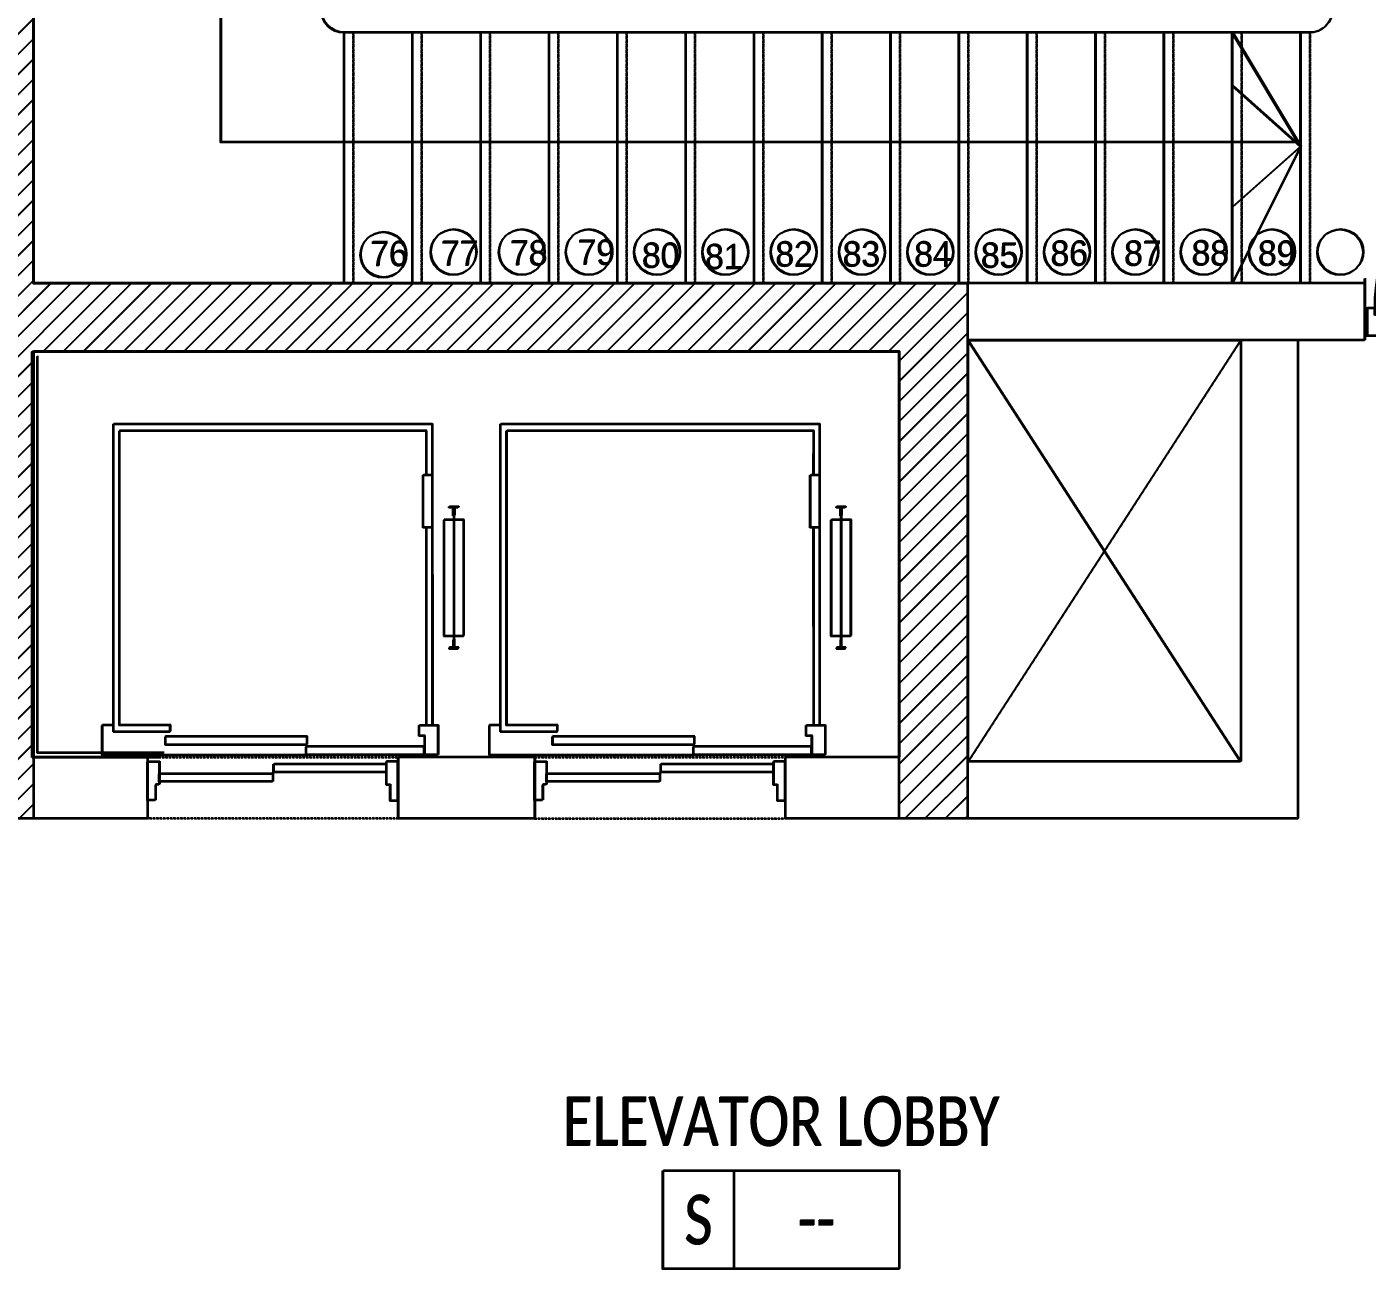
# Model space of a CAD drawing. Header units: inches. Extents: x 4821 to 127877, y 58012 to 433683.
# Drawn here: x 29976 to 35861, y 82375 to 87827 of the extents above; entities that cross this region are included whole.
import ezdxf
from ezdxf.enums import TextEntityAlignment as Align

# ---------------------------------------------------------------- set-up
doc = ezdxf.new("R2010")
doc.units = ezdxf.units.IN
doc.header["$MEASUREMENT"] = 0
for name, pattern in [('ducT FIRST$0$New Plans (8)$0$HIDDEN', [0.375, 0.25, -0.125]), ('HIDDEN', [9.525, 6.35, -3.175]), ('New Plans (8)$0$HIDDEN', [0.375, 0.25, -0.125])]:
    doc.linetypes.add(name, pattern=pattern)
for name, color, linetype in [('A-ANNO-ROOM', 130, 'Continuous'), ('A-DETL', 1, 'Continuous'), ('A-DOOR', 170, 'Continuous'), ('A-FURN-FIXD', 10, 'Continuous'), ('A-HND', 40, 'Continuous'), ('A-LIN-10', 8, 'Continuous'), ('A-LIN-20', 20, 'Continuous'), ('A-STP', 11, 'Continuous'), ('A-STP-HID', 191, 'HIDDEN'), ('A-TXT-25', 1, 'Continuous'), ('A-WAL-CMU', 7, 'Continuous'), ('COL FISRT$0$COL GROUND$0$Cloums$0$A-COL-HAT', 8, 'Continuous'), ('COL FISRT$0$COL GROUND$0$Cloums$0$A-COL-RFC', 210, 'Continuous'), ('ducT FIRST$0$A-WAL-CMU', 7, 'Continuous'), ('ducT FIRST$0$New Plans (8)$0$A-FLOR-OVHD', 8, 'ducT FIRST$0$New Plans (8)$0$HIDDEN'), ('New Plans (8)$0$A-FLOR-OVHD', 8, 'New Plans (8)$0$HIDDEN')]:
    doc.layers.add(name, color=color, linetype=linetype)
doc.styles.add('T25-25', font='calibri.ttf', dxfattribs={"width": 0.8, "height": 62.5})
doc.styles.add('Xarab', font='xarab.shx')

# ---------------------------------------------------------------- blocks, each defined once
blk = doc.blocks.new('A$C6547055E')
for p, q in [((-547.5, 490.7), (-557.5, 490.7)), ((-547.5, 370.7), (-547.5, 490.7)), ((-547.5, 490.7), (-492.5, 490.7)), ((-492.5, 490.7), (-492.5, 399.3)), ((377.5, 490.7), (377.5, 399.3)), ((432.5, 490.7), (377.5, 490.7)), ((432.5, 370.7), (432.5, 490.7)), ((442.5, 490.7), (432.5, 490.7)), ((-547.5, 370.7), (-557.5, 370.7)), ((-514.5, 370.7), (-547.5, 370.7)), ((-514.5, 399.3), (-514.5, 370.7)), ((-492.5, 399.3), (-514.5, 399.3)), ((-514.5, 370.7), (-470.5, 370.7)), ((-514.5, 370.7), (-514.5, -543.3)), ((-470.5, 370.7), (-470.5, -543.3)), ((377.5, 399.3), (399.5, 399.3)), ((399.5, 399.3), (399.5, 370.7)), ((399.5, 370.7), (432.5, 370.7)), ((442.5, 370.7), (432.5, 370.7)), ((-514.5, 282.7), (-470.5, 282.7)), ((-514.5, -428.9), (-470.5, -428.9)), ((-514.5, -543.3), (-470.5, -543.3))]:
    blk.add_line(p, q)
blk.add_arc((-514.5, 370.7), 914, 270, 0)
blk = doc.blocks.new('dxvcbvb')
at = {"layer": 'A-FURN-FIXD'}
for p, q in [((441660.4, -317422), (440260.4, -317422.3)), ((440260.4, -317422.3), (440260.4, -318744.5)), ((441660.4, -318772), (441660.4, -317422)), ((440285.4, -317452.3), (441635.4, -317452)), ((440285.7, -317646.3), (440285.4, -317452.3)), ((441635.4, -317452), (441635.4, -318744.2)), ((440300.4, -317646.3), (440260.7, -317646.3)), ((440300.5, -317876.3), (440300.4, -317646.3)), ((440145.8, -317784.6), (440145.8, -317789.4)), ((440185.8, -317784.6), (440145.8, -317784.6)), ((440145.8, -317789.4), (440163.4, -317789.4)), ((440163.4, -317789.4), (440163.4, -317824.2)), ((440165.8, -317784.6), (440166, -318408.2)), ((440168.2, -317789.4), (440185.8, -317789.4)), ((440168.2, -317824.2), (440168.2, -317789.4)), ((440185.8, -317789.4), (440185.8, -317784.6)), ((440122, -318352.6), (440121.8, -317843.6)), ((440121.8, -317843.6), (440209.8, -317843.6)), ((440163.4, -317824.2), (440168.2, -317824.2)), ((440209.8, -317843.6), (440210, -318352.6)), ((440260.7, -317876.3), (440300.5, -317876.3)), ((440285.4, -318744.5), (440285.7, -317876.3)), ((440210, -318352.6), (440122, -318352.6)), ((440163.6, -318368.6), (440168.4, -318368.6)), ((440163.6, -318403.4), (440163.6, -318368.6)), ((440168.4, -318368.6), (440168.4, -318403.4)), ((440146, -318403.4), (440163.6, -318403.4)), ((440146, -318408.2), (440146, -318403.4)), ((440186, -318408.2), (440146, -318408.2)), ((440168.4, -318403.4), (440186, -318403.4)), ((440186, -318403.4), (440186, -318408.2)), ((440235.4, -318744.5), (440235.4, -318874.5)), ((440318.4, -318744.5), (440235.4, -318744.5)), ((440293.4, -318790.5), (440318.4, -318790.5)), ((440293.4, -318874.5), (440293.4, -318790.5)), ((440318.4, -318790.5), (440318.4, -318744.5)), ((440809.4, -318793.5), (441433.4, -318793.4)), ((440809.4, -318829.5), (440809.4, -318793.5)), ((441410.4, -318744.2), (441635.4, -318744.2)), ((441410.4, -318772.1), (441410.4, -318744.2)), ((441660.4, -318772), (441410.4, -318772.1)), ((441433.4, -318793.4), (441433.4, -318829.4)), ((441660.4, -318744.2), (441710.4, -318744.2)), ((441710.4, -318744.2), (441710.4, -318874.2)), ((440295.4, -318838.5), (440815.4, -318838.4)), ((440295.4, -318874.5), (440295.4, -318838.5)), ((441433.4, -318829.4), (440809.4, -318829.5)), ((440815.4, -318838.4), (440815.4, -318874.4)), ((440235.4, -318874.5), (440293.4, -318874.5)), ((440295.4, -318874.5), (440815.4, -318874.4)), ((440410.9, -318904.5), (440462.9, -318904.5)), ((440410.9, -319074.5), (440410.9, -318904.5)), ((440462.9, -318904.5), (440462.9, -319004.5)), ((441710.4, -318874.2), (440815.4, -318874.4)), ((441510.9, -318904.2), (441458.9, -318904.2)), ((441458.9, -318904.2), (441458.9, -319004.2)), ((441510.9, -319074.2), (441510.9, -318904.2)), ((440956.9, -318914.4), (440462.9, -318914.5)), ((440462.9, -318950.5), (440956.9, -318950.4)), ((440956.9, -318950.4), (440956.9, -318914.4)), ((441458.9, -318955.8), (440960.9, -318955.9)), ((440960.9, -318955.9), (440960.9, -318991.9)), ((441458.9, -318991.8), (441458.9, -318955.8)), ((440445.9, -319004.5), (440445.9, -319074.5)), ((440462.9, -319004.5), (440445.9, -319004.5)), ((440960.9, -318991.9), (441458.9, -318991.8)), ((441458.9, -319004.2), (441475.9, -319004.2)), ((441475.9, -319004.2), (441475.9, -319074.2)), ((440445.9, -319074.5), (440410.9, -319074.5)), ((441475.9, -319074.2), (441510.9, -319074.2))]:
    blk.add_line(p, q, dxfattribs=at)
blk = doc.blocks.new('COL FISRT')
at = {"layer": 'COL FISRT$0$COL GROUND$0$Cloums$0$A-COL-HAT'}
h = blk.add_hatch(dxfattribs=at)
h.set_pattern_fill('ANSI31', color=256, scale=500)
h.set_pattern_definition([(45, (1133291.507, -1550303.88), (-44.19417, 44.19417), [])])
h.paths.add_polyline_path([(1146277.9, -1522172), (1146277.9, -1520122), (1142477.9, -1520122), (1142477.9, -1522172), (1142177.9, -1522172), (1142177.9, -1522165.9), (1142180, -1517122), (1149727.9, -1517122), (1149727.9, -1520072), (1149427.9, -1520072), (1149427.9, -1517422), (1142480.1, -1517422), (1142477.9, -1519822), (1146577.9, -1519822), (1146577.9, -1522172)])
at = {"layer": 'COL FISRT$0$COL GROUND$0$Cloums$0$A-COL-RFC', "linetype": 'Continuous', "elevation": 0}
blk.add_lwpolyline([(1142177.9, -1522172), (1142177.9, -1517122.1), (1142471.9, -1517122), (1149727.9, -1517122), (1149727.9, -1520072), (1149427.9, -1520072), (1149427.9, -1517422), (1142477.9, -1517422), (1142477.9, -1519822), (1146577.9, -1519822), (1146577.9, -1522172), (1146277.9, -1522172), (1146277.9, -1520122), (1142477.9, -1520122), (1142477.9, -1522172), (1142177.9, -1522172)], dxfattribs=at)
blk = doc.blocks.new('duct gr')
at = {"layer": 'ducT FIRST$0$A-WAL-CMU'}
blk.add_lwpolyline([(1147802.2, -1617130.6), (1146604.8, -1617130.6), (1146604.8, -1615280.6), (1147802.2, -1615280.6)], close=True, dxfattribs=at)
blk.add_lwpolyline([(1148052.2, -1615283), (1148052.2, -1617380.6), (1146604.8, -1617380.6)], dxfattribs=at)
at = {"layer": 'ducT FIRST$0$New Plans (8)$0$A-FLOR-OVHD'}
for p, q in [((1147802.2, -1615280.6), (1146604.8, -1617130.6)), ((1147802.2, -1617130.6), (1146604.8, -1615280.6))]:
    blk.add_line(p, q, dxfattribs=at)
blk = doc.blocks.new('*U9')
blk.add_lwpolyline([(-600, 250), (600, 250), (600, -250), (-600, -250)], close=True)
blk.add_lwpolyline([(-240, 250), (-240, -250)])
at = {"style": 'T25-25', "width": 0.8}
for tag, p in [('Room_Name', (0, 500)), ('FLOOR-LEVEL', (-420, 0)), ('ROOM_ID', (180, 0))]:
    blk.add_attdef(tag, text='', height=250, dxfattribs=at).set_placement(p, align=Align.MIDDLE_CENTER)

msp = doc.modelspace()

# ---------------------------------------------------------------- linework, layer by layer
at = {"elevation": 0}
for points in [[(30004.3, 86701), (30004.3, 89100.9)], [(30007.7, 86703.9), (30007.7, 89103.9)]]:
    msp.add_lwpolyline(points, dxfattribs=at)
at = {"layer": 'A-DETL'}
for points in [[(32387.4, 88520.9), (30825.7, 88520.9), (30825.7, 87320.9), (35567.6, 87320.9)], [(32390.8, 88523.9), (30829.1, 88523.9), (30829.1, 87323.9), (35571, 87323.9)]]:
    msp.add_lwpolyline(points, dxfattribs=at)
at = {"layer": 'A-DETL', "elevation": 0}
for points in [[(35267.6, 87800.9), (35567.6, 87300.9), (35267.6, 86700.9)], [(35271, 87803.9), (35571, 87303.9), (35271, 86703.9)], [(35271, 87571), (35571, 87303.9), (35271, 87036.8)], [(35267.6, 87568), (35567.6, 87300.9), (35267.6, 87033.8)]]:
    msp.add_lwpolyline(points, dxfattribs=at)
at = {"layer": 'A-HND', "ltscale": 0.2, "elevation": 0}
for points in [[(32582, 88000.9), (35607.6, 88000.9, -1), (35607.6, 87800.9), (31367.6, 87800.9, -1), (31367.6, 88000.9), (32541.2, 88000.9)], [(32585.4, 88003.9), (35611, 88003.9, -1), (35611, 87803.9), (31371, 87803.9, -1), (31371, 88003.9), (32544.6, 88003.9)]]:
    msp.add_lwpolyline(points, format="xyb", dxfattribs=at)
at = {"layer": 'A-LIN-10'}
for p, q in [((30020.2, 86380.9, 0), (30020.2, 84640.9)), ((30023.6, 86383.9, 0), (30023.6, 84643.9)), ((30020.2, 84640.9), (30575.7, 84640.9, 0)), ((30023.6, 84643.9), (30579.1, 84643.9, 0))]:
    msp.add_line(p, q, dxfattribs=at)
at = {"layer": 'A-LIN-20', "color": 1}
for centre in [(31540.2, 86825.9, 0), (31543.6, 86828.9, 0), (31848.4, 86837.6, 0), (31851.8, 86840.5, 0), (32147.8, 86837.6, 0), (32151.2, 86840.5, 0), (32441.6, 86837.6, 0), (32445, 86840.5, 0), (32741.6, 86837.6, 0), (32745, 86840.5, 0), (33041.6, 86837.6, 0), (33045, 86840.5, 0), (33341.6, 86837.6, 0), (33345, 86840.5, 0), (33641.6, 86837.6, 0), (33645, 86840.5, 0), (33941.6, 86837.6, 0), (33945, 86840.5, 0), (34241.6, 86837.6, 0), (34245, 86840.5, 0), (34541.6, 86837.6, 0), (34545, 86840.5, 0), (34841.6, 86837.6, 0), (34845, 86840.5, 0), (35141.6, 86837.6, 0), (35145, 86840.5, 0), (35441.6, 86837.6, 0), (35445, 86840.5, 0), (35741.6, 86837.6, 0), (35745, 86840.5, 0)]:
    msp.add_circle(centre, 100, dxfattribs=at)
at = {"layer": 'A-STP', "ltscale": 0.2}
for p, q in [((31367.6, 86700.9, 0), (31367.6, 87800.9, 0)), ((31371, 86703.9, 0), (31371, 87803.9, 0)), ((31667.6, 86700.9, 0), (31667.6, 87800.9, 0)), ((31671, 86703.9, 0), (31671, 87803.9, 0)), ((31967.6, 86700.9, 0), (31967.6, 87800.9, 0)), ((31971, 86703.9, 0), (31971, 87803.9, 0)), ((32267.6, 86700.9, 0), (32267.6, 87800.9, 0)), ((32271, 86703.9, 0), (32271, 87803.9, 0)), ((32567.6, 86700.9, 0), (32567.6, 87800.9, 0)), ((32571, 86703.9, 0), (32571, 87803.9, 0)), ((32867.6, 86700.9, 0), (32867.6, 87800.9, 0)), ((32871, 86703.9, 0), (32871, 87803.9, 0)), ((33167.6, 86700.9, 0), (33167.6, 87800.9, 0)), ((33171, 86703.9, 0), (33171, 87803.9, 0)), ((33467.6, 86700.9, 0), (33467.6, 87800.9, 0)), ((33471, 86703.9, 0), (33471, 87803.9, 0)), ((33767.6, 86700.9, 0), (33767.6, 87800.9, 0)), ((33771, 86703.9, 0), (33771, 87803.9, 0)), ((34067.6, 86700.9, 0), (34067.6, 87800.9, 0)), ((34071, 86703.9, 0), (34071, 87803.9, 0)), ((34367.6, 86700.9, 0), (34367.6, 87800.9, 0)), ((34371, 86703.9, 0), (34371, 87803.9, 0)), ((34667.6, 86700.9, 0), (34667.6, 87800.9, 0)), ((34671, 86703.9, 0), (34671, 87803.9, 0)), ((34967.6, 86700.9, 0), (34967.6, 87800.9, 0)), ((34971, 86703.9, 0), (34971, 87803.9, 0)), ((35267.6, 86700.9, 0), (35267.6, 87800.9, 0)), ((35271, 86703.9, 0), (35271, 87803.9, 0)), ((35567.6, 86700.9, 0), (35567.6, 87800.9, 0)), ((35571, 86703.9, 0), (35571, 87803.9, 0))]:
    msp.add_line(p, q, dxfattribs=at)
at = {"layer": 'A-STP-HID', "ltscale": 0.2}
for p, q in [((31407.6, 87800.9, 0), (31407.6, 86700.9, 0)), ((31411, 87803.9, 0), (31411, 86703.9, 0)), ((31707.6, 87800.9, 0), (31707.6, 86700.9, 0)), ((31711, 87803.9, 0), (31711, 86703.9, 0)), ((32007.6, 87800.9, 0), (32007.6, 86700.9, 0)), ((32011, 87803.9, 0), (32011, 86703.9, 0)), ((32307.6, 87800.9, 0), (32307.6, 86700.9, 0)), ((32311, 87803.9, 0), (32311, 86703.9, 0)), ((32607.6, 87800.9, 0), (32607.6, 86700.9, 0)), ((32611, 87803.9, 0), (32611, 86703.9, 0)), ((32907.6, 87800.9, 0), (32907.6, 86700.9, 0)), ((32911, 87803.9, 0), (32911, 86703.9, 0)), ((33207.6, 87800.9, 0), (33207.6, 86700.9, 0)), ((33211, 87803.9, 0), (33211, 86703.9, 0)), ((33507.6, 87800.9, 0), (33507.6, 86700.9, 0)), ((33511, 87803.9, 0), (33511, 86703.9, 0)), ((33807.6, 87800.9, 0), (33807.6, 86700.9, 0)), ((33811, 87803.9, 0), (33811, 86703.9, 0)), ((34107.6, 87800.9, 0), (34107.6, 86700.9, 0)), ((34111, 87803.9, 0), (34111, 86703.9, 0)), ((34407.6, 87800.9, 0), (34407.6, 86700.9, 0)), ((34411, 87803.9, 0), (34411, 86703.9, 0)), ((34707.6, 87800.9, 0), (34707.6, 86700.9, 0)), ((34711, 87803.9, 0), (34711, 86703.9, 0)), ((35007.6, 87800.9, 0), (35007.6, 86700.9, 0)), ((35011, 87803.9, 0), (35011, 86703.9, 0)), ((35307.6, 87800.9, 0), (35307.6, 86700.9, 0)), ((35311, 87803.9, 0), (35311, 86703.9, 0)), ((35607.6, 87800.9, 0), (35607.6, 86700.9, 0)), ((35611, 87803.9, 0), (35611, 86703.9, 0))]:
    msp.add_line(p, q, dxfattribs=at)
at = {"layer": 'A-WAL-CMU'}
for p, q in [((35849.8, 86470.9), (35849.8, 86720.9)), ((35849.8, 86470.9, 0), (35849.8, 86720.9, 0)), ((35849.8, 86450.9, 0), (35849.8, 86700.9, 0)), ((35849.8, 86450.9, 0), (35849.8, 86700.9, 0)), ((35853.2, 86473.9), (35853.2, 86723.9)), ((35853.2, 86473.9, 0), (35853.2, 86723.9, 0)), ((35853.2, 86453.9, 0), (35853.2, 86703.9, 0)), ((35853.2, 86453.9, 0), (35853.2, 86703.9, 0)), ((34104.3, 86470.9), (34104.3, 84350.9)), ((34104.3, 86470.9, 0), (34104.3, 84350.9, 0)), ((34107.7, 86473.9), (34107.7, 84353.9)), ((34107.7, 86473.9, 0), (34107.7, 84353.9, 0)), ((30504.3, 84620.9), (29998.9, 84620.9)), ((30504.3, 84620.9, 0), (29998.9, 84620.9, 0)), ((30000.2, 84620.9), (30555.7, 84620.9)), ((30000.2, 84620.9, 0), (30555.7, 84620.9, 0)), ((30507.7, 84623.9), (30002.3, 84623.9)), ((30507.7, 84623.9, 0), (30002.3, 84623.9, 0)), ((30003.6, 84623.9), (30559.1, 84623.9)), ((30003.6, 84623.9, 0), (30559.1, 84623.9, 0)), ((30504.3, 84620.9), (30504.3, 84350.9)), ((30504.3, 84620.9, 0), (30504.3, 84350.9, 0)), ((30507.7, 84623.9), (30507.7, 84353.9)), ((30507.7, 84623.9, 0), (30507.7, 84353.9, 0)), ((32204.3, 84620.9), (31604.3, 84620.9)), ((31604.3, 84620.9), (31604.3, 84350.9)), ((32204.3, 84620.9, 0), (31604.3, 84620.9, 0)), ((31604.3, 84620.9, 0), (31604.3, 84350.9, 0)), ((32207.7, 84623.9), (31607.7, 84623.9)), ((31607.7, 84623.9), (31607.7, 84353.9)), ((32207.7, 84623.9, 0), (31607.7, 84623.9, 0)), ((31607.7, 84623.9, 0), (31607.7, 84353.9, 0)), ((32204.3, 84620.9), (32204.3, 84350.9)), ((32204.3, 84620.9, 0), (32204.3, 84350.9, 0)), ((32207.7, 84623.9), (32207.7, 84353.9)), ((32207.7, 84623.9, 0), (32207.7, 84353.9, 0)), ((33804.3, 84620.9), (33304.3, 84620.9)), ((33304.3, 84620.9), (33304.3, 84350.9)), ((33804.3, 84620.9, 0), (33304.3, 84620.9, 0)), ((33304.3, 84620.9, 0), (33304.3, 84350.9, 0)), ((33807.7, 84623.9), (33307.7, 84623.9)), ((33307.7, 84623.9), (33307.7, 84353.9)), ((33807.7, 84623.9, 0), (33307.7, 84623.9, 0)), ((33307.7, 84623.9, 0), (33307.7, 84353.9, 0)), ((30504.3, 84350.9), (29948.8, 84350.9)), ((30504.3, 84350.9, 0), (29948.8, 84350.9, 0)), ((30507.7, 84353.9), (29952.2, 84353.9)), ((30507.7, 84353.9, 0), (29952.2, 84353.9, 0)), ((32204.3, 84350.9), (31604.3, 84350.9)), ((32204.3, 84350.9, 0), (31604.3, 84350.9, 0)), ((32207.7, 84353.9), (31607.7, 84353.9)), ((32207.7, 84353.9, 0), (31607.7, 84353.9, 0)), ((34104.3, 84350.9), (33304.3, 84350.9)), ((34104.3, 84350.9, 0), (33304.3, 84350.9, 0)), ((34107.7, 84353.9), (33307.7, 84353.9)), ((34107.7, 84353.9, 0), (33307.7, 84353.9, 0))]:
    msp.add_line(p, q, dxfattribs=at)
at = {"layer": 'A-WAL-CMU', "elevation": 0}
for points in [[(35849.8, 86701), (30004.3, 86701)], [(35853.2, 86703.9), (30007.7, 86703.9)], [(35853.2, 86453.9), (34107.7, 86453.9)], [(35849.8, 86451), (34104.3, 86451)]]:
    msp.add_lwpolyline(points, dxfattribs=at)
at = {"layer": 'A-WAL-CMU'}
for points in [[(29998.9, 84620.9), (29998.9, 86400.9), (33804.3, 86400.9), (33804.3, 84620.9)], [(30002.3, 84623.9), (30002.3, 86403.9), (33807.7, 86403.9), (33807.7, 84623.9)]]:
    msp.add_lwpolyline(points, dxfattribs=at)
at = {"layer": 'New Plans (8)$0$A-FLOR-OVHD'}
for p, q in [((30504.3, 84620.9, 0), (31604.3, 84620.9, 0)), ((30507.7, 84623.9, 0), (31607.7, 84623.9, 0)), ((32204.3, 84620.9, 0), (33304.3, 84620.9, 0)), ((32207.7, 84623.9, 0), (33307.7, 84623.9, 0)), ((31604.3, 84350.9, 0), (30504.3, 84350.9, 0)), ((31607.7, 84353.9, 0), (30507.7, 84353.9, 0)), ((32204.3, 84350.9, 0), (33304.3, 84350.9, 0)), ((32207.7, 84353.9, 0), (33307.7, 84353.9, 0))]:
    msp.add_line(p, q, dxfattribs=at)

# ---------------------------------------------------------------- block references
at = {"layer": 'A-ANNO-ROOM', "xscale": 0.864, "yscale": 0.864, "zscale": 0.864}
for p in [(33286.3, 82590.9, 0), (33289.7, 82593.9, 0)]:
    msp.add_blockref('*U9', p, dxfattribs=at).add_auto_attribs({'ROOM_ID': '--', 'Room_Name': 'ELEVATOR LOBBY', 'FLOOR-LEVEL': 'S'})
at = {"layer": 'A-DOOR', "rotation": 180}
for p in [(36292.4, 86961.6), (36295.8, 86964.6)]:
    msp.add_blockref('A$C6547055E', p, dxfattribs=at)
at = {"layer": 'A-WAL-CMU'}
for name, p in [('COL FISRT', (-1112473.6, 1606522.9)), ('COL FISRT', (-1112470.2, 1606525.9)), ('duct gr', (-1112497.5, 1701731.6, 0)), ('duct gr', (-1112494.1, 1701734.6, 0))]:
    msp.add_blockref(name, p, dxfattribs=at)
at = {"layer": 'A-WAL-CMU', "xscale": -1, "rotation": 0.0003415270404083515}
for p in [(472013.3, 403508, 0), (472016.7, 403511, 0), (473713.3, 403508, 0), (473716.7, 403511, 0)]:
    msp.add_blockref('dxvcbvb', p, dxfattribs=at)

# ---------------------------------------------------------------- texts
at = {"layer": 'A-TXT-25', "color": 2, "style": 'Xarab'}
for s, p in [('76', (31483.2, 86776.4, 0)), ('76', (31486.6, 86779.4, 0)), ('77', (31793.4, 86777.4, 0)), ('77', (31796.8, 86780.4, 0)), ('78', (32096.5, 86779.2, 0)), ('78', (32099.9, 86782.2, 0)), ('79', (32393.2, 86782.1, 0)), ('79', (32396.6, 86785.1, 0)), ('80', (32675.7, 86768.4, 0)), ('80', (32679.1, 86771.4, 0)), ('81', (32952.6, 86762.6, 0)), ('81', (32956, 86765.6, 0)), ('82', (33261.5, 86774, 0)), ('82', (33264.9, 86777, 0)), ('83', (33557, 86774, 0)), ('83', (33560.4, 86777, 0)), ('84', (33871.1, 86774, 0)), ('84', (33874.5, 86777, 0)), ('85', (34164, 86768.7, 0)), ('85', (34167.4, 86771.6, 0)), ('86', (34469.6, 86777.7, 0)), ('86', (34473, 86780.7, 0)), ('87', (34792.7, 86777.7, 0)), ('87', (34796.1, 86780.7, 0)), ('88', (35088.9, 86778.9, 0)), ('88', (35092.3, 86781.9, 0)), ('89', (35380.2, 86777.7, 0)), ('89', (35383.6, 86780.7, 0))]:
    msp.add_text(s, height=110, dxfattribs=at).set_placement(p)

doc.saveas('drawing.dxf')
